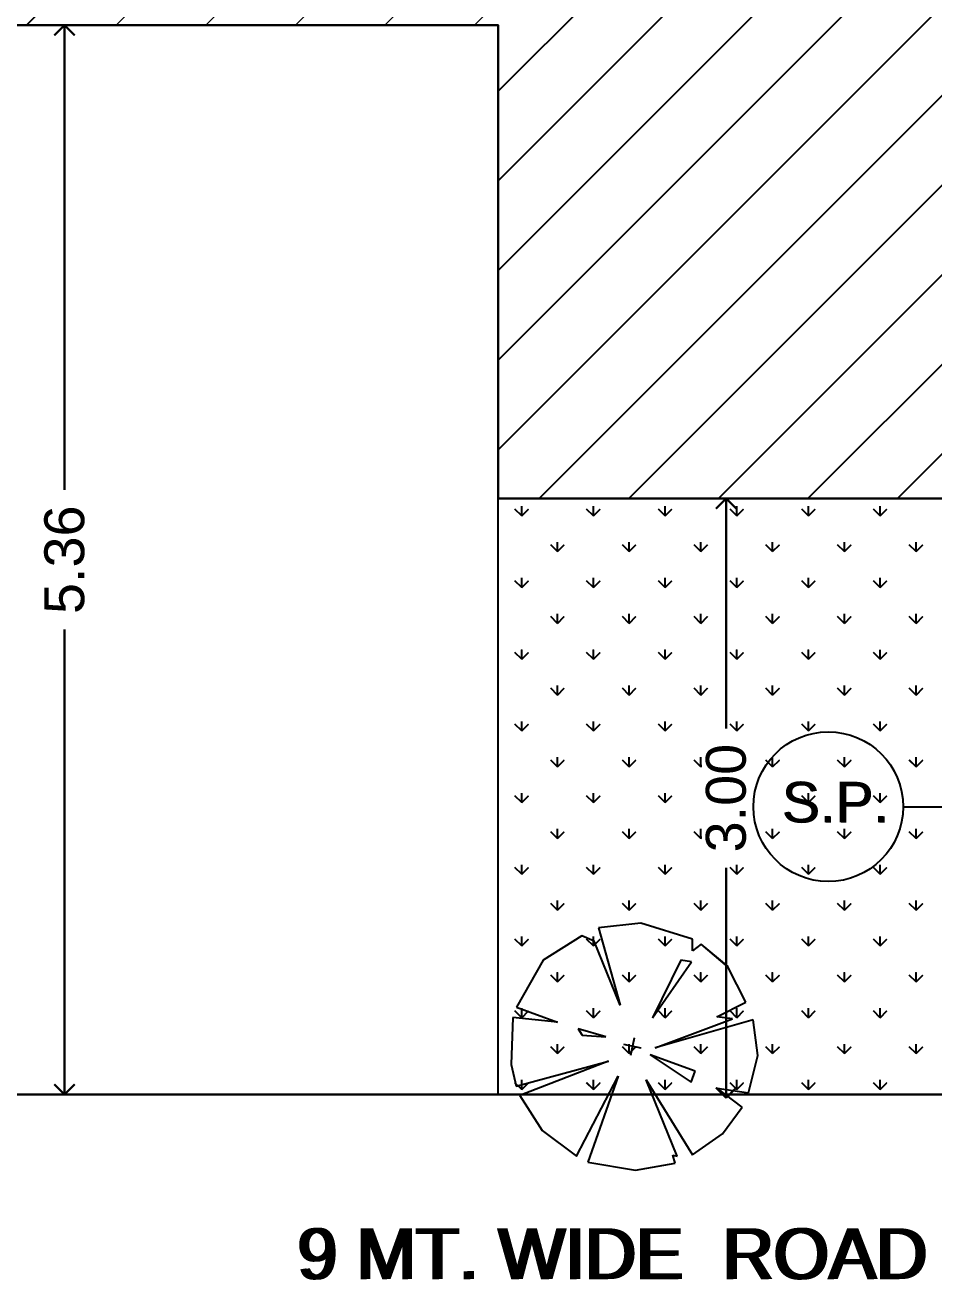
# Model space of a CAD drawing. Header units: metres. Extents: x -9383.9 to -9324.5, y 28762.6 to 28804.7.
# Drawn here: x -9378.62 to -9374.06, y 28786.21 to 28792.5 of the extents above; entities that cross this region are included whole.
import ezdxf

# ---------------------------------------------------------------- set-up
doc = ezdxf.new("R2010")
doc.units = ezdxf.units.M
doc.header["$PDMODE"] = 34
doc.header["$PDSIZE"] = -15
doc.linetypes.add('CONTINULUS', pattern=[0])
for name, color, linetype, plot in [('BLK_1_LVL_0_BLDG_FOOT_PRINT', 1, 'Continuous', False), ('BLK_1_LVL_0_FRONT_SETBACK', 2, 'Continuous', False), ('PLOT_BOUNDARY', 70, 'Continuous', False)]:
    doc.layers.add(name, color=color, linetype=linetype, plot=plot)
for name, color, linetype, lineweight in [('BUA TOTAL', 3, 'Continuous', 30), ('elevation', 5, 'Continuous', 13), ('HATCH', 8, 'Continuous', 0), ('IC', 31, 'Continuous', 0), ('LANDSCAPE', 66, 'Continuous', 13), ('LS-Tree', 96, 'Continuous', 9), ('PLAN', 7, 'Continuous', 40), ('TEXT', 7, 'Continuous', 20)]:
    doc.layers.add(name, color=color, linetype=linetype, lineweight=lineweight)
doc.layers.add('SITE_PLAN', color=7, linetype='Continuous')
doc.styles.add('Arial', font='arial.ttf', dxfattribs={"height": 0.2})
doc.styles.get("Standard").update_dxf_attribs({"font": 'arial.ttf', "height": 0.25})
doc.styles.add('style2', font='arial.ttf', dxfattribs={"height": 0.3})
doc.dimstyles.new('INT DIM', dxfattribs={"dimtxt": 0.3, "dimasz": 0.1, "dimexe": 0.18, "dimexo": 0.0625, "dimgap": 0.09, "dimtad": 0, "dimzin": 0, "dimdsep": 46, "dimtxsty": 'style2', "dimblk": 'OPEN90', "dimcen": 0.09, "dimse1": 1, "dimse2": 1, "dimclrd": 250, "dimclrt": 256, "dimadec": 0, "dimazin": 0, "dimtfac": 1, "dimtofl": 0, "dimtmove": 0, "dimatfit": 3, "dimfxl": 0.18, "dimtolj": 1, "dimtzin": 0, "dimlwd": -1, "dimarcsym": 0})

# ---------------------------------------------------------------- blocks, each defined once
blk = doc.blocks.new('P8')
at = {"layer": 'LS-Tree', "color": 8}
for p, q in [((-0.1135, 0.759), (-0.3649, 0.6752)), ((0.2217, 0.7311), (-0.1135, 0.759)), ((0.2375, 0.6595), (0.2217, 0.7311)), ((0.2811, 0.7119), (0.2375, 0.6595)), ((0.4732, 0.6106), (0.2811, 0.7119)), ((-0.3649, 0.6752), (-0.1292, 0.2333)), ((-0.454, 0.6036), (-0.6565, 0.4044)), ((-0.3737, 0.5879), (-0.454, 0.6036)), ((-0.1292, 0.2333), (-0.3737, 0.5879)), ((0.0838, 0.2001), (0.2462, 0.5914)), ((0.1781, 0.5879), (0.0838, 0.2001)), ((0.2462, 0.5914), (0.1781, 0.5879)), ((0.6286, 0.4184), (0.4732, 0.6106)), ((-0.6565, 0.4044), (-0.756, 0.0848)), ((0.4714, 0.2909), (0.6286, 0.4184)), ((0.6967, 0.3206), (0.1379, 0.0219)), ((0.7718, 0.111), (0.6967, 0.3206)), ((0.1379, 0.0219), (0.5692, 0.2996)), ((0.5692, 0.2996), (0.4714, 0.2909)), ((-0.756, 0.0848), (-0.4871, 0.0481)), ((0.7648, -0.1283), (0.7718, 0.111)), ((-0.4871, 0.0481), (-0.7648, 0.0167)), ((-0.7648, 0.0167), (-0.7124, -0.2715)), ((-0.1746, 0.0237), (-0.3544, 0.0341)), ((-0.3544, 0.0341), (-0.3213, 0.0009)), ((-0.3213, 0.0009), (-0.1746, 0.0237)), ((0, -0.0551), (0, 0.0551)), ((0.0551, 0), (-0.0551, 0)), ((0.4121, -0.0672), (0.117, -0.0287)), ((0.117, -0.0287), (0.4033, -0.1388)), ((0.4033, -0.1388), (0.4121, -0.0672)), ((-0.653, -0.3956), (-0.1275, -0.1213)), ((-0.1275, -0.1213), (-0.6181, -0.448)), ((0.5692, -0.1405), (0.7648, -0.1283)), ((0.7456, -0.2244), (0.5692, -0.1405)), ((-0.1938, -0.7397), (-0.0483, -0.2009)), ((-0.0483, -0.2009), (-0.1187, -0.7624)), ((0.1275, -0.1842), (0.5081, -0.579)), ((0.4173, -0.6069), (0.1275, -0.1842)), ((0.6618, -0.4113), (0.7456, -0.2244)), ((-0.7124, -0.2715), (-0.653, -0.3956)), ((-0.6181, -0.448), (-0.4365, -0.6314)), ((0.5081, -0.579), (0.6618, -0.4113)), ((0.3894, -0.6069), (0.4173, -0.6069)), ((0.4138, -0.6523), (0.3894, -0.6069)), ((-0.4365, -0.6314), (-0.1938, -0.7397)), ((0.1816, -0.7484), (0.4138, -0.6523)), ((-0.1187, -0.7624), (0.1816, -0.7484))]:
    blk.add_line(p, q, dxfattribs=at)
blk = doc.blocks.new('_Open90')
at = {"layer": 'PLAN', "color": 0, "lineweight": -2}
for p, q in [((0, 0), (-1, 0)), ((-0.5, 0.5), (0, 0)), ((0, 0), (-0.5, -0.5))]:
    blk.add_line(p, q, dxfattribs=at)
blk = doc.blocks.new('*D7')
at = {"layer": 'BUA TOTAL', "color": 250, "ltscale": 0.05, "transparency": 16777216}
for p, q in [((-9378.4201, 28792.3988), (-9378.4201, 28790.17)), ((-9378.4201, 28787.2418), (-9378.4201, 28789.4706))]:
    blk.add_line(p, q, dxfattribs=at)
at = {"layer": 'Defpoints', "color": 0, "linetype": 'CONTINULUS', "ltscale": 0.05, "transparency": 16777216}
for p in [(-9378.4201, 28792.4988), (-9378.4201, 28787.1418), (-9378.4201, 28787.1418)]:
    blk.add_point(p, dxfattribs=at)
at = {"layer": 'BUA TOTAL', "color": 250, "linetype": 'CONTINULUS', "ltscale": 0.05, "transparency": 16777216, "xscale": 0.1, "yscale": 0.1, "zscale": 0.1}
for p, rotation in [((-9378.4201, 28792.4988), 90), ((-9378.4201, 28787.1418), 270)]:
    blk.add_blockref('_Open90', p, dxfattribs=dict(at, rotation=rotation))
at = {"layer": 'BUA TOTAL', "linetype": 'CONTINULUS', "ltscale": 0.05, "transparency": 16777216, "insert": (-9378.4201, 28789.8203), "char_height": 0.2, "attachment_point": 5, "rotation": 90, "style": 'Arial', "bg_fill": 3, "box_fill_scale": 1.1, "bg_fill_color": 256, "bg_fill_true_color": 13158600, "bg_fill_transparency": 0}
blk.add_mtext('\\A1;5.36', dxfattribs=at)
blk = doc.blocks.new('*D8')
at = {"layer": 'BUA TOTAL', "color": 250, "ltscale": 0.05, "transparency": 16777216}
for p, q in [((-9375.106, 28790.0278), (-9375.106, 28788.9754)), ((-9375.106, 28787.2243), (-9375.106, 28788.2767))]:
    blk.add_line(p, q, dxfattribs=at)
at = {"layer": 'Defpoints', "color": 0, "linetype": 'CONTINULUS', "ltscale": 0.05, "transparency": 16777216}
for p in [(-9375.1551, 28790.1278), (-9375.106, 28790.1278), (-9375.1187, 28787.1243)]:
    blk.add_point(p, dxfattribs=at)
at = {"layer": 'BUA TOTAL', "color": 250, "linetype": 'CONTINULUS', "ltscale": 0.05, "transparency": 16777216, "xscale": 0.1, "yscale": 0.1, "zscale": 0.1}
for p, rotation in [((-9375.106, 28790.1278), 90), ((-9375.106, 28787.1243), 270)]:
    blk.add_blockref('_Open90', p, dxfattribs=dict(at, rotation=rotation))
at = {"layer": 'BUA TOTAL', "linetype": 'CONTINULUS', "ltscale": 0.05, "transparency": 16777216, "insert": (-9375.106, 28788.6261), "char_height": 0.2, "attachment_point": 5, "rotation": 90, "style": 'Arial', "bg_fill": 3, "box_fill_scale": 1.1, "bg_fill_color": 256, "bg_fill_true_color": 13158600, "bg_fill_transparency": 0}
blk.add_mtext('\\A1;3.00', dxfattribs=at)

msp = doc.modelspace()

# ---------------------------------------------------------------- linework, layer by layer
at = {"layer": 'IC', "linetype": 'CONTINULUS', "ltscale": 0.05}
msp.add_line((-9374.2191, 28788.5831), (-9374.0241, 28788.5831), dxfattribs=at)
at = {"layer": 'SITE_PLAN', "ltscale": 0.05}
for p, q in [((-9378.6108, 28792.4988), (-9371.4241, 28799.6856)), ((-9376.2481, 28792.1675), (-9371.4241, 28796.9915)), ((-9376.2481, 28791.7185), (-9371.4241, 28796.5425)), ((-9376.2481, 28791.2695), (-9371.4241, 28796.0935)), ((-9376.2481, 28790.8204), (-9371.4241, 28795.6444)), ((-9376.2481, 28790.3714), (-9371.4241, 28795.1954)), ((-9376.0427, 28790.1278), (-9371.4241, 28794.7464)), ((-9375.5937, 28790.1278), (-9371.4241, 28794.2974)), ((-9375.1447, 28790.1278), (-9371.4241, 28793.8484)), ((-9374.6957, 28790.1278), (-9371.4241, 28793.3994)), ((-9374.2466, 28790.1278), (-9371.4241, 28792.9504)), ((-9376.2481, 28792.4988), (-9380.5921, 28792.4988)), ((-9376.2481, 28790.1278), (-9376.2481, 28792.4988)), ((-9378.4201, 28792.3988), (-9378.4201, 28790.17)), ((-9376.2481, 28787.1418), (-9376.2481, 28790.1278)), ((-9376.2481, 28790.1278), (-9369.9241, 28790.1278)), ((-9371.4241, 28790.1278), (-9376.2481, 28790.1278)), ((-9376.1301, 28790.0404), (-9376.1637, 28790.0741)), ((-9376.1301, 28790.0404), (-9376.1301, 28790.0881)), ((-9376.1301, 28790.0404), (-9376.0964, 28790.0741)), ((-9375.7709, 28790.0404), (-9375.8045, 28790.0741)), ((-9375.7709, 28790.0404), (-9375.7709, 28790.0881)), ((-9375.7709, 28790.0404), (-9375.7372, 28790.0741)), ((-9375.4116, 28790.0404), (-9375.4453, 28790.0741)), ((-9375.4116, 28790.0404), (-9375.4116, 28790.0881)), ((-9375.4116, 28790.0404), (-9375.378, 28790.0741)), ((-9375.0524, 28790.0404), (-9375.0861, 28790.0741)), ((-9375.0524, 28790.0404), (-9375.0524, 28790.0881)), ((-9375.0524, 28790.0404), (-9375.0188, 28790.0741)), ((-9374.6932, 28790.0404), (-9374.7269, 28790.0741)), ((-9374.6932, 28790.0404), (-9374.6932, 28790.0881)), ((-9374.6932, 28790.0404), (-9374.6595, 28790.0741)), ((-9374.334, 28790.0404), (-9374.3677, 28790.0741)), ((-9374.334, 28790.0404), (-9374.334, 28790.0881)), ((-9374.334, 28790.0404), (-9374.3003, 28790.0741)), ((-9375.106, 28790.0278), (-9375.106, 28788.9754)), ((-9375.9505, 28789.8608), (-9375.9841, 28789.8945)), ((-9375.9505, 28789.8608), (-9375.9505, 28789.9085)), ((-9375.9505, 28789.8608), (-9375.9168, 28789.8945)), ((-9375.5912, 28789.8608), (-9375.6249, 28789.8945)), ((-9375.5912, 28789.8608), (-9375.5912, 28789.9085)), ((-9375.5912, 28789.8608), (-9375.5576, 28789.8945)), ((-9375.232, 28789.8608), (-9375.2657, 28789.8945)), ((-9375.232, 28789.8608), (-9375.232, 28789.9085)), ((-9375.232, 28789.8608), (-9375.1984, 28789.8945)), ((-9374.8728, 28789.8608), (-9374.9065, 28789.8945)), ((-9374.8728, 28789.8608), (-9374.8728, 28789.9085)), ((-9374.8728, 28789.8608), (-9374.8392, 28789.8945)), ((-9374.5136, 28789.8608), (-9374.5473, 28789.8945)), ((-9374.5136, 28789.8608), (-9374.5136, 28789.9085)), ((-9374.5136, 28789.8608), (-9374.4799, 28789.8945)), ((-9374.1544, 28789.8608), (-9374.1881, 28789.8945)), ((-9374.1544, 28789.8608), (-9374.1544, 28789.9085)), ((-9374.1544, 28789.8608), (-9374.1207, 28789.8945)), ((-9376.1301, 28789.6812), (-9376.1637, 28789.7149)), ((-9376.1301, 28789.6812), (-9376.1301, 28789.7289)), ((-9376.1301, 28789.6812), (-9376.0964, 28789.7149)), ((-9375.7709, 28789.6812), (-9375.8045, 28789.7149)), ((-9375.7709, 28789.6812), (-9375.7709, 28789.7289)), ((-9375.7709, 28789.6812), (-9375.7372, 28789.7149)), ((-9375.4116, 28789.6812), (-9375.4453, 28789.7149)), ((-9375.4116, 28789.6812), (-9375.4116, 28789.7289)), ((-9375.4116, 28789.6812), (-9375.378, 28789.7149)), ((-9375.0524, 28789.6812), (-9375.0861, 28789.7149)), ((-9375.0524, 28789.6812), (-9375.0524, 28789.7289)), ((-9375.0524, 28789.6812), (-9375.0188, 28789.7149)), ((-9374.6932, 28789.6812), (-9374.7269, 28789.7149)), ((-9374.6932, 28789.6812), (-9374.6932, 28789.7289)), ((-9374.6932, 28789.6812), (-9374.6595, 28789.7149)), ((-9374.334, 28789.6812), (-9374.3677, 28789.7149)), ((-9374.334, 28789.6812), (-9374.334, 28789.7289)), ((-9374.334, 28789.6812), (-9374.3003, 28789.7149)), ((-9375.9505, 28789.5016), (-9375.9841, 28789.5353)), ((-9375.9505, 28789.5016), (-9375.9505, 28789.5492)), ((-9375.9505, 28789.5016), (-9375.9168, 28789.5353)), ((-9375.5912, 28789.5016), (-9375.6249, 28789.5353)), ((-9375.5912, 28789.5016), (-9375.5912, 28789.5492)), ((-9375.5912, 28789.5016), (-9375.5576, 28789.5353)), ((-9375.232, 28789.5016), (-9375.2657, 28789.5353)), ((-9375.232, 28789.5016), (-9375.232, 28789.5492)), ((-9375.232, 28789.5016), (-9375.1984, 28789.5353)), ((-9374.8728, 28789.5016), (-9374.9065, 28789.5353)), ((-9374.8728, 28789.5016), (-9374.8728, 28789.5492)), ((-9374.8728, 28789.5016), (-9374.8392, 28789.5353)), ((-9374.5136, 28789.5016), (-9374.5473, 28789.5353)), ((-9374.5136, 28789.5016), (-9374.5136, 28789.5492)), ((-9374.5136, 28789.5016), (-9374.4799, 28789.5353)), ((-9374.1544, 28789.5016), (-9374.1881, 28789.5353)), ((-9374.1544, 28789.5016), (-9374.1544, 28789.5492)), ((-9374.1544, 28789.5016), (-9374.1207, 28789.5353)), ((-9378.4201, 28787.2418), (-9378.4201, 28789.4706)), ((-9376.1301, 28789.322), (-9376.1637, 28789.3557)), ((-9376.1301, 28789.322), (-9376.1301, 28789.3696)), ((-9376.1301, 28789.322), (-9376.0964, 28789.3557)), ((-9375.7709, 28789.322), (-9375.8045, 28789.3557)), ((-9375.7709, 28789.322), (-9375.7709, 28789.3696)), ((-9375.7709, 28789.322), (-9375.7372, 28789.3557)), ((-9375.4116, 28789.322), (-9375.4453, 28789.3557)), ((-9375.4116, 28789.322), (-9375.4116, 28789.3696)), ((-9375.4116, 28789.322), (-9375.378, 28789.3557)), ((-9375.0524, 28789.322), (-9375.0861, 28789.3557)), ((-9375.0524, 28789.322), (-9375.0524, 28789.3696)), ((-9375.0524, 28789.322), (-9375.0188, 28789.3557)), ((-9374.6932, 28789.322), (-9374.7269, 28789.3557)), ((-9374.6932, 28789.322), (-9374.6932, 28789.3696)), ((-9374.6932, 28789.322), (-9374.6595, 28789.3557)), ((-9374.334, 28789.322), (-9374.3677, 28789.3557)), ((-9374.334, 28789.322), (-9374.334, 28789.3696)), ((-9374.334, 28789.322), (-9374.3003, 28789.3557)), ((-9375.9505, 28789.1424), (-9375.9841, 28789.1761)), ((-9375.9505, 28789.1424), (-9375.9505, 28789.19)), ((-9375.9505, 28789.1424), (-9375.9168, 28789.1761)), ((-9375.5912, 28789.1424), (-9375.6249, 28789.1761)), ((-9375.5912, 28789.1424), (-9375.5912, 28789.19)), ((-9375.5912, 28789.1424), (-9375.5576, 28789.1761)), ((-9375.232, 28789.1424), (-9375.2657, 28789.1761)), ((-9375.232, 28789.1424), (-9375.232, 28789.19)), ((-9375.232, 28789.1424), (-9375.1984, 28789.1761)), ((-9374.8728, 28789.1424), (-9374.9065, 28789.1761)), ((-9374.8728, 28789.1424), (-9374.8728, 28789.19)), ((-9374.8728, 28789.1424), (-9374.8392, 28789.1761)), ((-9374.5136, 28789.1424), (-9374.5473, 28789.1761)), ((-9374.5136, 28789.1424), (-9374.5136, 28789.19)), ((-9374.5136, 28789.1424), (-9374.4799, 28789.1761)), ((-9374.1544, 28789.1424), (-9374.1881, 28789.1761)), ((-9374.1544, 28789.1424), (-9374.1544, 28789.19)), ((-9374.1544, 28789.1424), (-9374.1207, 28789.1761)), ((-9376.1301, 28788.9628), (-9376.1301, 28789.0104)), ((-9375.7709, 28788.9628), (-9375.7709, 28789.0104)), ((-9375.4116, 28788.9628), (-9375.4116, 28789.0104)), ((-9375.0524, 28788.9628), (-9375.0524, 28789.0104)), ((-9374.6932, 28788.9628), (-9374.6932, 28789.0104)), ((-9374.334, 28788.9628), (-9374.334, 28789.0104)), ((-9376.1301, 28788.9628), (-9376.1637, 28788.9965)), ((-9376.1301, 28788.9628), (-9376.0964, 28788.9965)), ((-9375.7709, 28788.9628), (-9375.8045, 28788.9965)), ((-9375.7709, 28788.9628), (-9375.7372, 28788.9965)), ((-9375.4116, 28788.9628), (-9375.4453, 28788.9965)), ((-9375.4116, 28788.9628), (-9375.378, 28788.9965)), ((-9375.0524, 28788.9628), (-9375.0861, 28788.9965)), ((-9375.0524, 28788.9628), (-9375.0188, 28788.9965)), ((-9374.6932, 28788.9628), (-9374.7269, 28788.9965)), ((-9374.6932, 28788.9628), (-9374.6595, 28788.9965)), ((-9374.334, 28788.9628), (-9374.3677, 28788.9965)), ((-9374.334, 28788.9628), (-9374.3003, 28788.9965)), ((-9375.9505, 28788.7832), (-9375.9841, 28788.8169)), ((-9375.9505, 28788.7832), (-9375.9505, 28788.8308)), ((-9375.9505, 28788.7832), (-9375.9168, 28788.8169)), ((-9375.5912, 28788.7832), (-9375.6249, 28788.8169)), ((-9375.5912, 28788.7832), (-9375.5912, 28788.8308)), ((-9375.5912, 28788.7832), (-9375.5576, 28788.8169)), ((-9375.232, 28788.7832), (-9375.2657, 28788.8169)), ((-9375.232, 28788.7832), (-9375.232, 28788.8308)), ((-9375.232, 28788.7832), (-9375.1984, 28788.8169)), ((-9374.8728, 28788.7832), (-9374.9065, 28788.8169)), ((-9374.8728, 28788.7832), (-9374.8728, 28788.8308)), ((-9374.8728, 28788.7832), (-9374.8392, 28788.8169)), ((-9374.5136, 28788.7832), (-9374.5473, 28788.8169)), ((-9374.5136, 28788.7832), (-9374.5136, 28788.8308)), ((-9374.5136, 28788.7832), (-9374.4799, 28788.8169)), ((-9374.1544, 28788.7832), (-9374.1881, 28788.8169)), ((-9374.1544, 28788.7832), (-9374.1544, 28788.8308)), ((-9374.1544, 28788.7832), (-9374.1207, 28788.8169)), ((-9376.1301, 28788.6036), (-9376.1637, 28788.6373)), ((-9376.1301, 28788.6036), (-9376.1301, 28788.6512)), ((-9376.1301, 28788.6036), (-9376.0964, 28788.6373)), ((-9375.7709, 28788.6036), (-9375.8045, 28788.6373)), ((-9375.7709, 28788.6036), (-9375.7709, 28788.6512)), ((-9375.7709, 28788.6036), (-9375.7372, 28788.6373)), ((-9375.4116, 28788.6036), (-9375.4453, 28788.6373)), ((-9375.4116, 28788.6036), (-9375.4116, 28788.6512)), ((-9375.4116, 28788.6036), (-9375.378, 28788.6373)), ((-9375.0524, 28788.6036), (-9375.0861, 28788.6373)), ((-9375.0524, 28788.6036), (-9375.0524, 28788.6512)), ((-9375.0524, 28788.6036), (-9375.0188, 28788.6373)), ((-9374.6932, 28788.6036), (-9374.7269, 28788.6373)), ((-9374.6932, 28788.6036), (-9374.6932, 28788.6512)), ((-9374.6932, 28788.6036), (-9374.6595, 28788.6373)), ((-9374.334, 28788.6036), (-9374.3677, 28788.6373)), ((-9374.334, 28788.6036), (-9374.334, 28788.6512)), ((-9374.334, 28788.6036), (-9374.3003, 28788.6373)), ((-9374.2191, 28788.5831), (-9374.0241, 28788.5831)), ((-9375.9505, 28788.424), (-9375.9841, 28788.4577)), ((-9375.9505, 28788.424), (-9375.9505, 28788.4716)), ((-9375.9505, 28788.424), (-9375.9168, 28788.4577)), ((-9375.5912, 28788.424), (-9375.6249, 28788.4577)), ((-9375.5912, 28788.424), (-9375.5912, 28788.4716)), ((-9375.5912, 28788.424), (-9375.5576, 28788.4577)), ((-9375.232, 28788.424), (-9375.2657, 28788.4577)), ((-9375.232, 28788.424), (-9375.232, 28788.4716)), ((-9375.232, 28788.424), (-9375.1984, 28788.4577)), ((-9374.8728, 28788.424), (-9374.9065, 28788.4577)), ((-9374.8728, 28788.424), (-9374.8728, 28788.4716)), ((-9374.8728, 28788.424), (-9374.8392, 28788.4577)), ((-9374.5136, 28788.424), (-9374.5473, 28788.4577)), ((-9374.5136, 28788.424), (-9374.5136, 28788.4716)), ((-9374.5136, 28788.424), (-9374.4799, 28788.4577)), ((-9374.1544, 28788.424), (-9374.1881, 28788.4577)), ((-9374.1544, 28788.424), (-9374.1544, 28788.4716)), ((-9374.1544, 28788.424), (-9374.1207, 28788.4577)), ((-9376.1301, 28788.2444), (-9376.1637, 28788.2781)), ((-9376.1301, 28788.2444), (-9376.1301, 28788.292)), ((-9376.1301, 28788.2444), (-9376.0964, 28788.2781)), ((-9375.7709, 28788.2444), (-9375.8045, 28788.2781)), ((-9375.7709, 28788.2444), (-9375.7709, 28788.292)), ((-9375.7709, 28788.2444), (-9375.7372, 28788.2781)), ((-9375.4116, 28788.2444), (-9375.4453, 28788.2781)), ((-9375.4116, 28788.2444), (-9375.4116, 28788.292)), ((-9375.4116, 28788.2444), (-9375.378, 28788.2781)), ((-9375.106, 28787.2243), (-9375.106, 28788.2767)), ((-9375.0524, 28788.2444), (-9375.0861, 28788.2781)), ((-9375.0524, 28788.2444), (-9375.0524, 28788.292)), ((-9375.0524, 28788.2444), (-9375.0188, 28788.2781)), ((-9374.6932, 28788.2444), (-9374.7269, 28788.2781)), ((-9374.6932, 28788.2444), (-9374.6932, 28788.292)), ((-9374.6932, 28788.2444), (-9374.6595, 28788.2781)), ((-9374.334, 28788.2444), (-9374.3677, 28788.2781)), ((-9374.334, 28788.2444), (-9374.334, 28788.292)), ((-9374.334, 28788.2444), (-9374.3003, 28788.2781)), ((-9375.9505, 28788.0648), (-9375.9841, 28788.0985)), ((-9375.9505, 28788.0648), (-9375.9505, 28788.1124)), ((-9375.9505, 28788.0648), (-9375.9168, 28788.0985)), ((-9375.5912, 28788.0648), (-9375.6249, 28788.0985)), ((-9375.5912, 28788.0648), (-9375.5912, 28788.1124)), ((-9375.5912, 28788.0648), (-9375.5576, 28788.0985)), ((-9375.232, 28788.0648), (-9375.2657, 28788.0985)), ((-9375.232, 28788.0648), (-9375.232, 28788.1124)), ((-9375.232, 28788.0648), (-9375.1984, 28788.0985)), ((-9374.8728, 28788.0648), (-9374.9065, 28788.0985)), ((-9374.8728, 28788.0648), (-9374.8728, 28788.1124)), ((-9374.8728, 28788.0648), (-9374.8392, 28788.0985)), ((-9374.5136, 28788.0648), (-9374.5473, 28788.0985)), ((-9374.5136, 28788.0648), (-9374.5136, 28788.1124)), ((-9374.5136, 28788.0648), (-9374.4799, 28788.0985)), ((-9374.1544, 28788.0648), (-9374.1881, 28788.0985)), ((-9374.1544, 28788.0648), (-9374.1544, 28788.1124)), ((-9374.1544, 28788.0648), (-9374.1207, 28788.0985)), ((-9376.1301, 28787.8852), (-9376.1637, 28787.9189)), ((-9376.1301, 28787.8852), (-9376.1301, 28787.9328)), ((-9376.1301, 28787.8852), (-9376.0964, 28787.9189)), ((-9375.7709, 28787.8852), (-9375.8045, 28787.9189)), ((-9375.7709, 28787.8852), (-9375.7709, 28787.9328)), ((-9375.7709, 28787.8852), (-9375.7372, 28787.9189)), ((-9375.4116, 28787.8852), (-9375.4453, 28787.9189)), ((-9375.4116, 28787.8852), (-9375.4116, 28787.9328)), ((-9375.4116, 28787.8852), (-9375.378, 28787.9189)), ((-9375.0524, 28787.8852), (-9375.0861, 28787.9189)), ((-9375.0524, 28787.8852), (-9375.0524, 28787.9328)), ((-9375.0524, 28787.8852), (-9375.0188, 28787.9189)), ((-9374.6932, 28787.8852), (-9374.7269, 28787.9189)), ((-9374.6932, 28787.8852), (-9374.6932, 28787.9328)), ((-9374.6932, 28787.8852), (-9374.6595, 28787.9189)), ((-9374.334, 28787.8852), (-9374.3677, 28787.9189)), ((-9374.334, 28787.8852), (-9374.334, 28787.9328)), ((-9374.334, 28787.8852), (-9374.3003, 28787.9189)), ((-9375.9505, 28787.7056), (-9375.9505, 28787.7532)), ((-9375.5912, 28787.7056), (-9375.5912, 28787.7532)), ((-9375.232, 28787.7056), (-9375.232, 28787.7532)), ((-9374.8728, 28787.7056), (-9374.8728, 28787.7532)), ((-9374.5136, 28787.7056), (-9374.5136, 28787.7532)), ((-9374.1544, 28787.7056), (-9374.1544, 28787.7532)), ((-9375.9505, 28787.7056), (-9375.9841, 28787.7393)), ((-9375.9505, 28787.7056), (-9375.9168, 28787.7393)), ((-9375.5912, 28787.7056), (-9375.6249, 28787.7393)), ((-9375.5912, 28787.7056), (-9375.5576, 28787.7393)), ((-9375.232, 28787.7056), (-9375.2657, 28787.7393)), ((-9375.232, 28787.7056), (-9375.1984, 28787.7393)), ((-9374.8728, 28787.7056), (-9374.9065, 28787.7393)), ((-9374.8728, 28787.7056), (-9374.8392, 28787.7393)), ((-9374.5136, 28787.7056), (-9374.5473, 28787.7393)), ((-9374.5136, 28787.7056), (-9374.4799, 28787.7393)), ((-9374.1544, 28787.7056), (-9374.1881, 28787.7393)), ((-9374.1544, 28787.7056), (-9374.1207, 28787.7393)), ((-9376.1301, 28787.526), (-9376.1637, 28787.5596)), ((-9376.1301, 28787.526), (-9376.1301, 28787.5736)), ((-9376.1301, 28787.526), (-9376.0964, 28787.5596)), ((-9375.7709, 28787.526), (-9375.8045, 28787.5596)), ((-9375.7709, 28787.526), (-9375.7709, 28787.5736)), ((-9375.7709, 28787.526), (-9375.7372, 28787.5596)), ((-9375.4116, 28787.526), (-9375.4453, 28787.5596)), ((-9375.4116, 28787.526), (-9375.4116, 28787.5736)), ((-9375.4116, 28787.526), (-9375.378, 28787.5596)), ((-9375.0524, 28787.526), (-9375.0861, 28787.5596)), ((-9375.0524, 28787.526), (-9375.0524, 28787.5736)), ((-9375.0524, 28787.526), (-9375.0188, 28787.5596)), ((-9374.6932, 28787.526), (-9374.7269, 28787.5596)), ((-9374.6932, 28787.526), (-9374.6932, 28787.5736)), ((-9374.6932, 28787.526), (-9374.6595, 28787.5596)), ((-9374.334, 28787.526), (-9374.3677, 28787.5596)), ((-9374.334, 28787.526), (-9374.334, 28787.5736)), ((-9374.334, 28787.526), (-9374.3003, 28787.5596)), ((-9375.9505, 28787.3464), (-9375.9841, 28787.38)), ((-9375.9505, 28787.3464), (-9375.9505, 28787.394)), ((-9375.9505, 28787.3464), (-9375.9168, 28787.38)), ((-9375.5912, 28787.3464), (-9375.6249, 28787.38)), ((-9375.5912, 28787.3464), (-9375.5912, 28787.394)), ((-9375.5912, 28787.3464), (-9375.5576, 28787.38)), ((-9375.232, 28787.3464), (-9375.2657, 28787.38)), ((-9375.232, 28787.3464), (-9375.232, 28787.394)), ((-9375.232, 28787.3464), (-9375.1984, 28787.38)), ((-9374.8728, 28787.3464), (-9374.9065, 28787.38)), ((-9374.8728, 28787.3464), (-9374.8728, 28787.394)), ((-9374.8728, 28787.3464), (-9374.8392, 28787.38)), ((-9374.5136, 28787.3464), (-9374.5473, 28787.38)), ((-9374.5136, 28787.3464), (-9374.5136, 28787.394)), ((-9374.5136, 28787.3464), (-9374.4799, 28787.38)), ((-9374.1544, 28787.3464), (-9374.1881, 28787.38)), ((-9374.1544, 28787.3464), (-9374.1544, 28787.394)), ((-9374.1544, 28787.3464), (-9374.1207, 28787.38)), ((-9376.1301, 28787.1668), (-9376.1637, 28787.2004)), ((-9376.1301, 28787.1668), (-9376.1301, 28787.2144)), ((-9376.1301, 28787.1668), (-9376.0964, 28787.2004)), ((-9375.7709, 28787.1668), (-9375.8045, 28787.2004)), ((-9375.7709, 28787.1668), (-9375.7709, 28787.2144)), ((-9375.7709, 28787.1668), (-9375.7372, 28787.2004)), ((-9375.4116, 28787.1668), (-9375.4453, 28787.2004)), ((-9375.4116, 28787.1668), (-9375.4116, 28787.2144)), ((-9375.4116, 28787.1668), (-9375.378, 28787.2004)), ((-9375.0524, 28787.1668), (-9375.0861, 28787.2004)), ((-9375.0524, 28787.1668), (-9375.0524, 28787.2144)), ((-9375.0524, 28787.1668), (-9375.0188, 28787.2004)), ((-9374.6932, 28787.1668), (-9374.7269, 28787.2004)), ((-9374.6932, 28787.1668), (-9374.6932, 28787.2144)), ((-9374.6932, 28787.1668), (-9374.6595, 28787.2004)), ((-9374.334, 28787.1668), (-9374.3677, 28787.2004)), ((-9374.334, 28787.1668), (-9374.334, 28787.2144)), ((-9374.334, 28787.1668), (-9374.3003, 28787.2004)), ((-9369.9241, 28787.1418), (-9376.2481, 28787.1418))]:
    msp.add_line(p, q, dxfattribs=at)
at = {"layer": 'SITE_PLAN'}
for p, q in [((-9380.5921, 28792.4988), (-9376.2481, 28792.4988)), ((-9380.5921, 28792.4988), (-9376.2481, 28792.4988)), ((-9376.2481, 28792.4988), (-9376.2481, 28790.1278)), ((-9376.2481, 28792.4988), (-9376.2481, 28790.1278)), ((-9376.2481, 28790.1278), (-9371.4241, 28790.1278)), ((-9376.2481, 28790.1278), (-9369.9241, 28790.1278)), ((-9375.533, 28787.9997), (-9375.7455, 28787.977)), ((-9375.2737, 28787.9199), (-9375.533, 28787.9997)), ((-9375.828, 28787.9359), (-9376.0219, 28787.814)), ((-9375.7675, 28787.9097), (-9375.828, 28787.9359)), ((-9375.7455, 28787.977), (-9375.636, 28787.5882)), ((-9375.636, 28787.5882), (-9375.7675, 28787.9097)), ((-9375.2737, 28787.8608), (-9375.2737, 28787.9199)), ((-9375.2303, 28787.8945), (-9375.2737, 28787.8608)), ((-9375.0965, 28787.7816), (-9375.2303, 28787.8945)), ((-9376.0219, 28787.814), (-9376.1554, 28787.5793)), ((-9375.3328, 28787.8146), (-9375.4739, 28787.5254)), ((-9375.2786, 28787.8056), (-9375.3328, 28787.8146)), ((-9375.4739, 28787.5254), (-9375.2786, 28787.8056)), ((-9375.0072, 28787.6035), (-9375.0965, 28787.7816)), ((-9376.1554, 28787.5793), (-9375.9499, 28787.5041)), ((-9375.1529, 28787.5301), (-9375.0072, 28787.6035)), ((-9376.174, 28787.5271), (-9376.1824, 28787.2911)), ((-9375.9499, 28787.5041), (-9376.174, 28787.5271)), ((-9375.462, 28787.3757), (-9375.0744, 28787.5201)), ((-9374.9704, 28787.5147), (-9375.462, 28787.3757)), ((-9375.0744, 28787.5201), (-9375.1529, 28787.5301)), ((-9374.9474, 28787.3366), (-9374.9704, 28787.5147)), ((-9375.7079, 28787.4309), (-9375.8478, 28787.4702)), ((-9375.8478, 28787.4702), (-9375.8274, 28787.4383)), ((-9375.8274, 28787.4383), (-9375.7079, 28787.4309)), ((-9375.531, 28787.3727), (-9375.6178, 28787.3917)), ((-9375.5839, 28787.3388), (-9375.5649, 28787.4256)), ((-9376.157, 28787.1831), (-9375.6958, 28787.3086)), ((-9375.6958, 28787.3086), (-9376.1385, 28787.1358)), ((-9375.2614, 28787.2583), (-9375.4872, 28787.3394)), ((-9375.4872, 28787.3394), (-9375.2806, 28787.2033)), ((-9374.9941, 28787.1493), (-9374.9474, 28787.3366)), ((-9376.1824, 28787.2911), (-9376.157, 28787.1831)), ((-9375.2806, 28787.2033), (-9375.2614, 28787.2583)), ((-9375.8546, 28786.8329), (-9375.6471, 28787.2323)), ((-9375.6471, 28787.2323), (-9375.7994, 28786.8021)), ((-9375.5058, 28787.2151), (-9375.274, 28786.8385)), ((-9375.3503, 28786.8322), (-9375.5058, 28787.2151)), ((-9369.9241, 28787.1418), (-9380.5921, 28787.1418)), ((-9369.9241, 28787.1418), (-9380.5921, 28787.1418)), ((-9376.1385, 28787.1358), (-9376.0271, 28786.9601)), ((-9375.1503, 28787.1734), (-9374.9941, 28787.1493)), ((-9375.0258, 28787.0769), (-9375.1503, 28787.1734)), ((-9375.124, 28786.9441), (-9375.0258, 28787.0769)), ((-9376.0271, 28786.9601), (-9375.8546, 28786.8329)), ((-9375.274, 28786.8385), (-9375.124, 28786.9441)), ((-9375.7994, 28786.8021), (-9375.5604, 28786.7613)), ((-9375.3723, 28786.837), (-9375.3503, 28786.8322)), ((-9375.3609, 28786.797), (-9375.3723, 28786.837)), ((-9375.5604, 28786.7613), (-9375.3609, 28786.797))]:
    msp.add_line(p, q, dxfattribs=at)
at = {"layer": 'SITE_PLAN', "ltscale": 0.9}
msp.add_line((-9382.2747, 28787.1418), (-9368.1193, 28787.1418), dxfattribs=at)

# ---------------------------------------------------------------- block references
at = {"layer": 'LS-Tree', "xscale": 0.806371873114481, "yscale": 0.806371873114481, "zscale": 0.806371873114481, "rotation": 347.6579679675546}
msp.add_blockref('P8', (-9375.5744, 28787.3822), dxfattribs=at)
at = {"layer": 'SITE_PLAN', "ltscale": 0.05, "xscale": 0.1, "yscale": 0.1, "zscale": 0.1}
for p, rotation in [((-9378.4201, 28792.4988), 90), ((-9375.106, 28790.1278), 90), ((-9378.4201, 28787.1418), 270), ((-9375.106, 28787.1243), 270)]:
    msp.add_blockref('_Open90', p, dxfattribs=dict(at, rotation=rotation))

# ---------------------------------------------------------------- texts
at = {"layer": 'IC', "insert": (-9374.56, 28788.605), "char_height": 0.2032, "attachment_point": 5, "style": 'Arial'}
msp.add_mtext_dynamic_manual_height_columns('S.P.', width=1.257819, gutter_width=1, heights=[0], dxfattribs=at)
at = {"layer": 'SITE_PLAN', "style": 'Arial'}
msp.add_text('S.P.', height=0.2032, dxfattribs=at).set_placement((-9374.8222, 28788.5034))
at = {"layer": 'SITE_PLAN'}
msp.add_text('9 MT. WIDE  ROAD', height=0.254, dxfattribs=at).set_placement((-9377.2426, 28786.2167))
at = {"layer": 'SITE_PLAN', "ltscale": 0.05, "insert": (-9378.4201, 28789.8203), "char_height": 0.2, "attachment_point": 5, "rotation": 90, "style": 'Arial', "bg_fill": 3, "box_fill_scale": 1.1, "bg_fill_color": 256, "bg_fill_true_color": 13158600, "bg_fill_transparency": 0}
msp.add_mtext('\\A1;5.36', dxfattribs=at)
at = {"layer": 'TEXT', "insert": (-9374.1073, 28786.2123), "char_height": 0.254, "width": 3.561746, "attachment_point": 9}
msp.add_mtext('9 MT. WIDE  ROAD', dxfattribs=at)

# ---------------------------------------------------------------- next in the draw order: hatches: boundary and pattern name
at = {"layer": 'HATCH', "linetype": 'CONTINULUS', "ltscale": 0.05}
h = msp.add_hatch(dxfattribs=at)
h.set_pattern_fill('ANSI31', color=256, scale=0.1)
h.set_pattern_definition([(45, (118.69473, 0.23734), (-0.224506403, 0.224506403), [])])
h.paths.add_polyline_path([(-9371.4241, 28790.1278), (-9371.4241, 28801.4138), (-9377.1351, 28801.4138), (-9377.1351, 28803.1438), (-9380.5921, 28803.1438), (-9380.5921, 28792.4988), (-9376.2481, 28792.4988), (-9376.2481, 28790.1278)])

# ---------------------------------------------------------------- next in the draw order: linework, layer by layer
at = {"layer": 'BLK_1_LVL_0_BLDG_FOOT_PRINT', "color": 25}
msp.add_lwpolyline([(-9371.4241, 28790.1278), (-9371.4241, 28801.4138), (-9377.1351, 28801.4138), (-9377.1351, 28803.1438), (-9380.5921, 28803.1438), (-9380.5921, 28792.4988), (-9376.2481, 28792.4988), (-9376.2481, 28790.1278)], close=True, dxfattribs=at)

# ---------------------------------------------------------------- next in the draw order: texts
at = {"layer": 'SITE_PLAN', "ltscale": 0.05, "insert": (-9375.106, 28788.6261), "char_height": 0.2, "attachment_point": 5, "rotation": 90, "style": 'Arial', "bg_fill": 3, "box_fill_scale": 1.1, "bg_fill_color": 256, "bg_fill_true_color": 13158600, "bg_fill_transparency": 0}
msp.add_mtext('\\A1;3.00', dxfattribs=at)

# ---------------------------------------------------------------- next in the draw order: hatches: boundary and pattern name
at = {"layer": 'LANDSCAPE', "linetype": 'CONTINULUS', "ltscale": 0.05}
h = msp.add_hatch(dxfattribs=at)
h.set_pattern_fill('GRASS', color=256, scale=0.01)
h.set_pattern_definition([(90, (118.69473, 0.23734), (-0.1796051224, 0.1796051224), [0.047625, -0.3115852448]), (45, (118.69473, 0.23734), (-0.1796051224, 0.1796051224), [0.047625, -0.206375]), (135, (118.69473, 0.23734), (-0.1796051224, -0.1796051224), [0.047625, -0.206375])])
h.paths.add_polyline_path([(-9369.9241, 28787.1418), (-9376.2481, 28787.1418), (-9376.2481, 28790.1278), (-9369.9241, 28790.1278)])

# ---------------------------------------------------------------- next in the draw order: linework, layer by layer
at = {"layer": 'BLK_1_LVL_0_FRONT_SETBACK', "color": 2}
msp.add_lwpolyline([(-9369.9241, 28787.1418), (-9380.5921, 28787.1418), (-9380.5921, 28792.4988), (-9376.2481, 28792.4988), (-9376.2481, 28790.1278), (-9369.9241, 28790.1278)], close=True, dxfattribs=at)
at = {"layer": 'LANDSCAPE', "ltscale": 0.05}
msp.add_lwpolyline([(-9369.9241, 28787.1418), (-9376.2481, 28787.1418), (-9376.2481, 28790.1278), (-9369.9241, 28790.1278)], close=True, dxfattribs=at)
at = {"layer": 'PLOT_BOUNDARY'}
msp.add_lwpolyline([(-9369.9241, 28787.1418), (-9380.5921, 28787.1418), (-9380.5921, 28803.1438), (-9369.9241, 28803.1438)], close=True, dxfattribs=at)
at = {"layer": 'SITE_PLAN', "ltscale": 0.05}
msp.add_circle((-9374.5941, 28788.5831), 0.375, dxfattribs=at)

# ---------------------------------------------------------------- next in the draw order: dimensions: what is measured, and where the dimension line sits
at = {"layer": 'BUA TOTAL', "linetype": 'CONTINULUS', "ltscale": 0.05}
for base, p1, p2, picture, middle in [((-9378.4201, 28787.1418), (-9378.4201, 28792.4988), (-9378.4201, 28787.1418), '*D7', (-9378.4201, 28789.8203)), ((-9375.106, 28790.1278), (-9375.1187, 28787.1243), (-9375.1551, 28790.1278), '*D8', (-9375.106, 28788.6261))]:
    dim = msp.add_linear_dim(base=base, p1=p1, p2=p2, angle=90, dimstyle='INT DIM', override={"dimtxt": 0.2, "dimtxsty": 'Arial', "dimfxl": 0.125, "dimtfill": 1, "dimtfillclr": 7, "dimarcsym": 1}, dxfattribs=at)
    dim.commit()
    dim.dimension.update_dxf_attribs({"geometry": picture, "text_midpoint": middle})

# ---------------------------------------------------------------- next in the draw order: linework, layer by layer
at = {"layer": 'elevation', "ltscale": 0.9}
msp.add_line((-9382.2747, 28787.1418), (-9368.1193, 28787.1418), dxfattribs=at)
at = {"layer": 'IC', "linetype": 'CONTINULUS', "ltscale": 0.05}
msp.add_circle((-9374.5941, 28788.5831), 0.375, dxfattribs=at)
at = {"layer": 'PLOT_BOUNDARY', "linetype": 'CONTINULUS', "ltscale": 0.05}
msp.add_lwpolyline([(-9371.4241, 28790.1278), (-9376.2481, 28790.1278), (-9376.2481, 28792.4988), (-9380.5921, 28792.4988), (-9380.5921, 28803.1438), (-9377.1351, 28803.1438), (-9377.1351, 28801.4138), (-9371.4241, 28801.4138)], close=True, dxfattribs=at)

doc.saveas('drawing.dxf')
